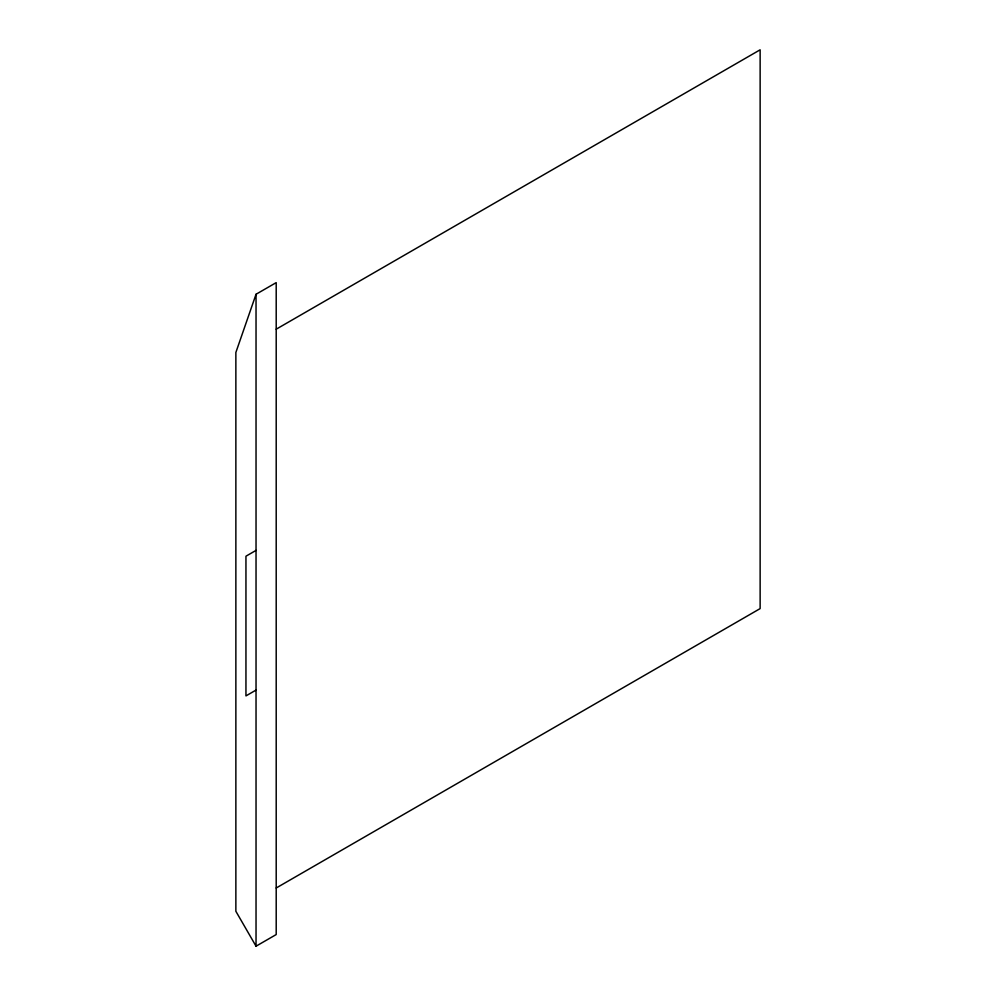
<?xml version="1.0" encoding="UTF-8"?>
<svg xmlns="http://www.w3.org/2000/svg" width="996" height="996" viewBox="0 0 996 996"><rect width="100%" height="100%" fill="white"/><g stroke="black" fill="none" stroke-linecap="round" stroke-linejoin="round"><path stroke-width="1.49" d="M256.034 294.268L235.865 352.472L235.865 911.278L256.034 946.2L276.203 934.559L276.203 282.627L256.034 294.268L256.034 946.2M276.203 329.19L760.135 49.8L760.135 608.593L276.203 887.996M256.034 550.39L245.95 556.204L245.95 695.905L256.034 690.079"/></g></svg>
